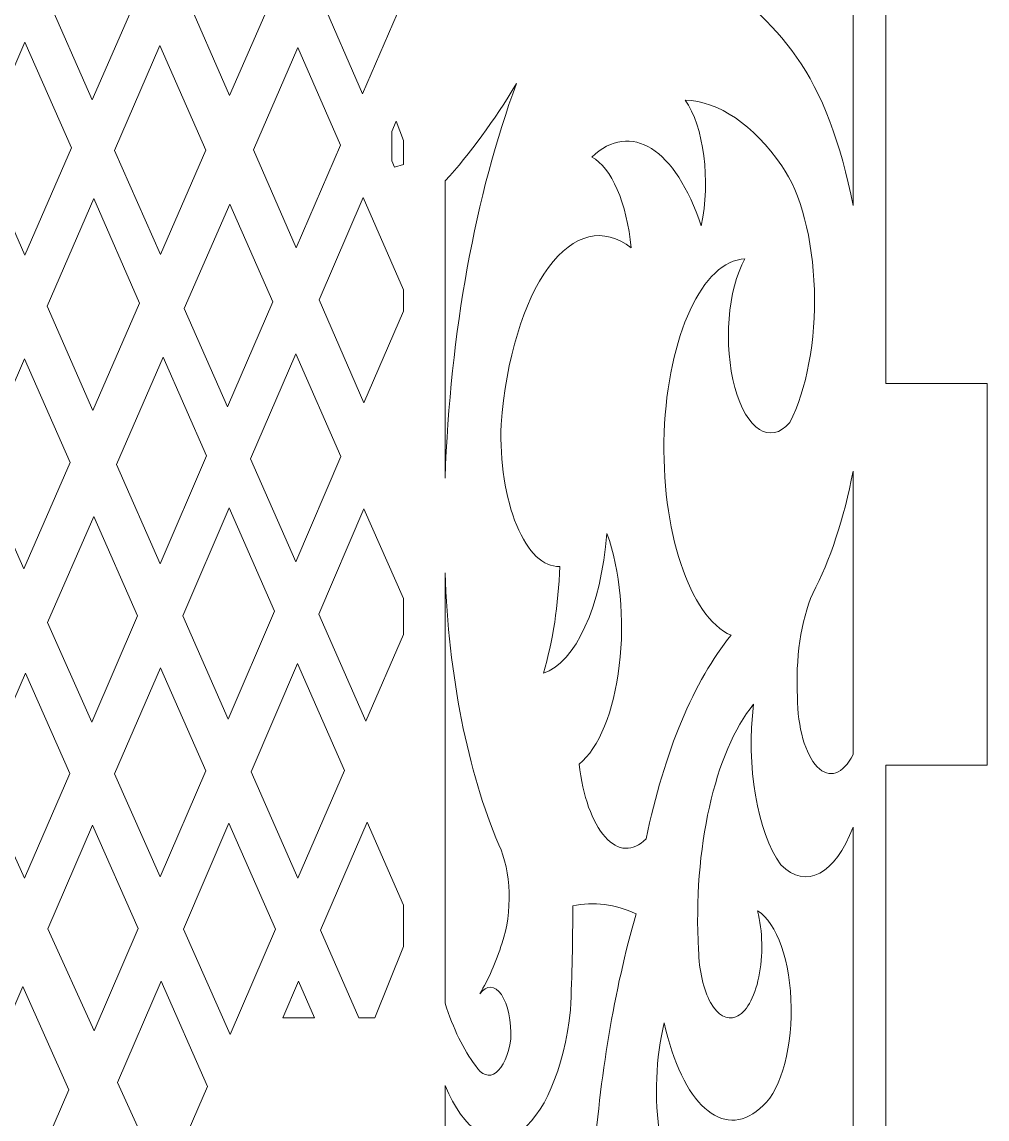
# Model space of a CAD drawing. Header units: millimetres. Extents: x 337 to 2510, y -469 to 429.
# Drawn here: x 388.2 to 437.3, y -173.8 to -117.9 of the extents above; entities that cross this region are included whole.
import ezdxf

# ---------------------------------------------------------------- set-up
doc = ezdxf.new("R2010")
doc.units = ezdxf.units.MM
doc.header["$MEASUREMENT"] = 0
doc.layers.add('Layer 1', color=7, linetype='Continuous')

msp = doc.modelspace()

# ---------------------------------------------------------------- linework, layer by layer
at = {"layer": 'Layer 1', "lineweight": 9}
for points, knots in [([(430.4936, -127.2643), (430.4936, -127.2643), (430.4936, -99.1425), (430.4936, -99.1425), (430.4936, -99.1425), (430.4936, -99.1425), (430.4936, -99.1425), (430.4936, -99.1425), (430.4936, -99.1425), (430.2046, -102.1395), (429.4606, -104.8015), (428.3946, -106.6505), (428.3946, -106.6505), (428.3946, -106.6505), (428.3946, -106.6505), (428.3946, -106.6505), (428.3946, -106.6505), (426.7636, -109.8914), (425.0756, -112.9774), (423.3346, -115.9004), (423.3346, -115.9004), (423.3346, -115.9004), (423.3346, -115.9004), (423.3346, -115.9004), (423.3346, -115.9004), (424.8506, -116.5774), (426.3016, -117.8674), (427.6216, -119.7123), (427.6216, -119.7123), (427.6216, -119.7123), (427.6216, -119.7123), (427.6216, -119.7123), (427.6216, -119.7123), (428.8916, -121.4963), (429.8936, -124.1313), (430.4936, -127.2643)], [0, 0, 0, 0, 0.1, 0.1, 0.1, 0.1, 0.2, 0.2, 0.2, 0.2, 0.3, 0.3, 0.3, 0.3, 0.4, 0.4, 0.4, 0.4, 0.5, 0.5, 0.5, 0.5, 0.6, 0.6, 0.6, 0.6, 0.7, 0.7, 0.7, 0.7, 0.8, 0.8, 0.8, 0.8, 1, 1, 1, 1]), ([(396.4199, -116.3144), (396.4199, -116.3144), (398.6789, -111.0924), (398.6789, -111.0924), (398.6789, -111.0924), (398.6789, -111.0924), (398.6789, -111.0924), (398.6789, -111.0924), (398.6789, -111.0924), (398.6789, -111.0924), (401.0189, -116.4594), (401.0189, -116.4594), (401.0189, -116.4594), (401.0189, -116.4594), (401.0189, -116.4594), (401.0189, -116.4594), (401.0189, -116.4594), (401.0189, -116.4594), (398.7569, -121.6623), (398.7569, -121.6623), (398.7569, -121.6623), (398.7569, -121.6623), (398.7569, -121.6623), (398.7569, -121.6623), (398.7569, -121.6623), (398.7569, -121.6623), (396.4199, -116.3144), (396.4199, -116.3144)], [0, 0, 0, 0, 0.125, 0.125, 0.125, 0.125, 0.25, 0.25, 0.25, 0.25, 0.375, 0.375, 0.375, 0.375, 0.5, 0.5, 0.5, 0.5, 0.625, 0.625, 0.625, 0.625, 0.75, 0.75, 0.75, 0.75, 1, 1, 1, 1]), ([(403.3638, -116.6114), (403.3638, -116.6114), (405.7908, -111.0354), (405.7908, -111.0354), (405.7908, -111.0354), (405.7908, -111.0354), (405.7908, -111.0354), (405.7908, -111.0354), (405.7908, -111.0354), (405.7908, -111.0354), (407.9388, -115.9644), (407.9388, -115.9644), (407.9388, -115.9644), (407.9388, -115.9644), (407.9388, -115.9644), (407.9388, -115.9644), (407.9388, -115.9644), (407.9388, -115.9644), (405.5208, -121.5753), (405.5208, -121.5753), (405.5208, -121.5753), (405.5208, -121.5753), (405.5208, -121.5753), (405.5208, -121.5753), (405.5208, -121.5753), (405.5208, -121.5753), (403.3638, -116.6114), (403.3638, -116.6114)], [0, 0, 0, 0, 0.125, 0.125, 0.125, 0.125, 0.25, 0.25, 0.25, 0.25, 0.375, 0.375, 0.375, 0.375, 0.5, 0.5, 0.5, 0.5, 0.625, 0.625, 0.625, 0.625, 0.75, 0.75, 0.75, 0.75, 1, 1, 1, 1]), ([(389.392, -116.5034), (389.392, -116.5034), (391.703, -111.1634), (391.703, -111.1634), (391.703, -111.1634), (391.703, -111.1634), (391.703, -111.1634), (391.703, -111.1634), (391.703, -111.1634), (391.703, -111.1634), (394.0799, -116.5624), (394.0799, -116.5624), (394.0799, -116.5624), (394.0799, -116.5624), (394.0799, -116.5624), (394.0799, -116.5624), (394.0799, -116.5624), (394.0799, -116.5624), (391.765, -121.8893), (391.765, -121.8893), (391.765, -121.8893), (391.765, -121.8893), (391.765, -121.8893), (391.765, -121.8893), (391.765, -121.8893), (391.765, -121.8893), (389.392, -116.5034), (389.392, -116.5034)], [0, 0, 0, 0, 0.125, 0.125, 0.125, 0.125, 0.25, 0.25, 0.25, 0.25, 0.375, 0.375, 0.375, 0.375, 0.5, 0.5, 0.5, 0.5, 0.625, 0.625, 0.625, 0.625, 0.75, 0.75, 0.75, 0.75, 1, 1, 1, 1]), ([(385.967, -124.4163), (385.967, -124.4163), (388.337, -118.9413), (388.337, -118.9413), (388.337, -118.9413), (388.337, -118.9413), (388.337, -118.9413), (388.337, -118.9413), (388.337, -118.9413), (388.337, -118.9413), (390.702, -124.3343), (390.702, -124.3343), (390.702, -124.3343), (390.702, -124.3343), (390.702, -124.3343), (390.702, -124.3343), (390.702, -124.3343), (390.702, -124.3343), (388.327, -129.7982), (388.327, -129.7982), (388.327, -129.7982), (388.327, -129.7982), (388.327, -129.7982), (388.327, -129.7982), (388.327, -129.7982), (388.327, -129.7982), (385.967, -124.4163), (385.967, -124.4163)], [0, 0, 0, 0, 0.125, 0.125, 0.125, 0.125, 0.25, 0.25, 0.25, 0.25, 0.375, 0.375, 0.375, 0.375, 0.5, 0.5, 0.5, 0.5, 0.625, 0.625, 0.625, 0.625, 0.75, 0.75, 0.75, 0.75, 1, 1, 1, 1]), ([(392.8959, -124.4583), (392.8959, -124.4583), (395.2059, -119.1193), (395.2059, -119.1193), (395.2059, -119.1193), (395.2059, -119.1193), (395.2059, -119.1193), (395.2059, -119.1193), (395.2059, -119.1193), (395.2059, -119.1193), (397.5489, -124.4403), (397.5489, -124.4403), (397.5489, -124.4403), (397.5489, -124.4403), (397.5489, -124.4403), (397.5489, -124.4403), (397.5489, -124.4403), (397.5489, -124.4403), (395.2339, -129.7652), (395.2339, -129.7652), (395.2339, -129.7652), (395.2339, -129.7652), (395.2339, -129.7652), (395.2339, -129.7652), (395.2339, -129.7652), (395.2339, -129.7652), (392.8959, -124.4583), (392.8959, -124.4583)], [0, 0, 0, 0, 0.125, 0.125, 0.125, 0.125, 0.25, 0.25, 0.25, 0.25, 0.375, 0.375, 0.375, 0.375, 0.5, 0.5, 0.5, 0.5, 0.625, 0.625, 0.625, 0.625, 0.75, 0.75, 0.75, 0.75, 1, 1, 1, 1]), ([(399.9629, -124.4243), (399.9629, -124.4243), (402.2259, -119.2263), (402.2259, -119.2263), (402.2259, -119.2263), (402.2259, -119.2263), (402.2259, -119.2263), (402.2259, -119.2263), (402.2259, -119.2263), (402.2259, -119.2263), (404.3918, -124.1943), (404.3918, -124.1943), (404.3918, -124.1943), (404.3918, -124.1943), (404.3918, -124.1943), (404.3918, -124.1943), (404.3918, -124.1943), (404.3918, -124.1943), (402.1429, -129.4132), (402.1429, -129.4132), (402.1429, -129.4132), (402.1429, -129.4132), (402.1429, -129.4132), (402.1429, -129.4132), (402.1429, -129.4132), (402.1429, -129.4132), (399.9629, -124.4243), (399.9629, -124.4243)], [0, 0, 0, 0, 0.125, 0.125, 0.125, 0.125, 0.25, 0.25, 0.25, 0.25, 0.375, 0.375, 0.375, 0.375, 0.5, 0.5, 0.5, 0.5, 0.625, 0.625, 0.625, 0.625, 0.75, 0.75, 0.75, 0.75, 1, 1, 1, 1]), ([(409.7238, -141.1461), (409.9888, -133.7352), (411.2618, -126.7043), (413.3617, -121.0523), (413.3617, -121.0523), (413.3617, -121.0523), (413.3617, -121.0523), (413.3617, -121.0523), (413.3617, -121.0523), (412.2178, -122.9593), (411.0008, -124.6203), (409.7238, -126.0143), (409.7238, -126.0143), (409.7238, -126.0143), (409.7238, -126.0143), (409.7238, -126.0143), (409.7238, -126.0143), (409.7238, -126.0143), (409.7238, -141.1461), (409.7238, -141.1461)], [0, 0, 0, 0, 0.1666667, 0.1666667, 0.1666667, 0.1666667, 0.3333333, 0.3333333, 0.3333333, 0.3333333, 0.5, 0.5, 0.5, 0.5, 0.6666667, 0.6666667, 0.6666667, 0.6666667, 1, 1, 1, 1]), ([(414.7287, -151.072), (416.3607, -150.549), (417.6647, -147.6831), (417.9657, -143.9561), (417.9657, -143.9561), (417.9657, -143.9561), (417.9657, -143.9561), (417.9657, -143.9561), (417.9657, -143.9561), (418.6407, -145.8251), (418.8757, -148.3361), (418.5937, -150.677), (418.5937, -150.677), (418.5937, -150.677), (418.5937, -150.677), (418.5937, -150.677), (418.5937, -150.677), (418.3117, -153.019), (417.5487, -154.894), (416.5517, -155.697), (416.5517, -155.697), (416.5517, -155.697), (416.5517, -155.697), (416.5517, -155.697), (416.5517, -155.697), (416.7337, -157.319), (417.2157, -158.675), (417.8707, -159.4089), (417.8707, -159.4089), (417.8707, -159.4089), (417.8707, -159.4089), (417.8707, -159.4089), (417.8707, -159.4089), (418.5257, -160.1419), (419.2867, -160.1789), (419.9547, -159.5089), (419.9547, -159.5089), (419.9547, -159.5089), (419.9547, -159.5089), (419.9547, -159.5089), (419.9547, -159.5089), (420.8797, -155.078), (422.3977, -151.445), (424.2846, -149.14), (424.2846, -149.14), (424.2846, -149.14), (424.2846, -149.14), (424.2846, -149.14), (424.2846, -149.14), (422.1687, -148.2171), (420.6987, -143.7631), (420.8807, -138.8262), (420.8807, -138.8262), (420.8807, -138.8262), (420.8807, -138.8262), (420.8807, -138.8262), (420.8807, -138.8262), (421.0627, -133.8892), (422.8387, -130.0692), (424.9916, -129.9792), (424.9916, -129.9792), (424.9916, -129.9792), (424.9916, -129.9792), (424.9916, -129.9792), (424.9916, -129.9792), (424.1126, -131.5322), (423.8906, -134.3692), (424.4806, -136.5292), (424.4806, -136.5292), (424.4806, -136.5292), (424.4806, -136.5292), (424.4806, -136.5292), (424.4806, -136.5292), (425.0706, -138.6892), (426.2776, -139.4621), (427.2676, -138.3142), (427.2676, -138.3142), (427.2676, -138.3142), (427.2676, -138.3142), (427.2676, -138.3142), (427.2676, -138.3142), (428.1356, -136.6562), (428.6026, -134.1382), (428.5246, -131.5492), (428.5246, -131.5492), (428.5246, -131.5492), (428.5246, -131.5492), (428.5246, -131.5492), (428.5246, -131.5492), (428.4456, -128.9602), (427.8296, -126.6163), (426.8696, -125.2523), (426.8696, -125.2523), (426.8696, -125.2523), (426.8696, -125.2523), (426.8696, -125.2523), (426.8696, -125.2523), (425.3896, -123.1303), (423.6866, -121.9713), (421.9427, -121.8983), (421.9427, -121.8983), (421.9427, -121.8983), (421.9427, -121.8983), (421.9427, -121.8983), (421.9427, -121.8983), (422.8987, -123.2163), (423.2546, -126.0033), (422.7607, -128.3023), (422.7607, -128.3023), (422.7607, -128.3023), (422.7607, -128.3023), (422.7607, -128.3023), (422.7607, -128.3023), (421.4647, -124.3643), (419.1797, -122.9243), (417.1927, -124.7953), (417.1927, -124.7953), (417.1927, -124.7953), (417.1927, -124.7953), (417.1927, -124.7953), (417.1927, -124.7953), (418.1927, -125.3233), (418.9727, -127.1193), (419.2027, -129.4202), (419.2027, -129.4202), (419.2027, -129.4202), (419.2027, -129.4202), (419.2027, -129.4202), (419.2027, -129.4202), (417.8027, -128.3243), (416.2647, -128.6883), (414.9907, -130.4172), (414.9907, -130.4172), (414.9907, -130.4172), (414.9907, -130.4172), (414.9907, -130.4172), (414.9907, -130.4172), (413.7167, -132.1452), (412.8348, -135.0672), (412.5748, -138.4162), (412.5748, -138.4162), (412.5748, -138.4162), (412.5748, -138.4162), (412.5748, -138.4162), (412.5748, -138.4162), (412.5128, -140.3081), (412.8008, -142.1721), (413.3697, -143.5481), (413.3697, -143.5481), (413.3697, -143.5481), (413.3697, -143.5481), (413.3697, -143.5481), (413.3697, -143.5481), (413.9377, -144.9231), (414.7327, -145.6811), (415.5577, -145.6331), (415.5577, -145.6331), (415.5577, -145.6331), (415.5577, -145.6331), (415.5577, -145.6331), (415.5577, -145.6331), (415.5007, -147.5851), (415.2137, -149.465), (414.7287, -151.072)], [0, 0, 0, 0, 0.0238095, 0.0238095, 0.0238095, 0.0238095, 0.047619, 0.047619, 0.047619, 0.047619, 0.0714286, 0.0714286, 0.0714286, 0.0714286, 0.0952381, 0.0952381, 0.0952381, 0.0952381, 0.1190476, 0.1190476, 0.1190476, 0.1190476, 0.1428571, 0.1428571, 0.1428571, 0.1428571, 0.1666667, 0.1666667, 0.1666667, 0.1666667, 0.1904762, 0.1904762, 0.1904762, 0.1904762, 0.2142857, 0.2142857, 0.2142857, 0.2142857, 0.2380952, 0.2380952, 0.2380952, 0.2380952, 0.2619048, 0.2619048, 0.2619048, 0.2619048, 0.2857143, 0.2857143, 0.2857143, 0.2857143, 0.3095238, 0.3095238, 0.3095238, 0.3095238, 0.3333333, 0.3333333, 0.3333333, 0.3333333, 0.3571429, 0.3571429, 0.3571429, 0.3571429, 0.3809524, 0.3809524, 0.3809524, 0.3809524, 0.4047619, 0.4047619, 0.4047619, 0.4047619, 0.4285714, 0.4285714, 0.4285714, 0.4285714, 0.452381, 0.452381, 0.452381, 0.452381, 0.4761905, 0.4761905, 0.4761905, 0.4761905, 0.5, 0.5, 0.5, 0.5, 0.5238095, 0.5238095, 0.5238095, 0.5238095, 0.547619, 0.547619, 0.547619, 0.547619, 0.5714286, 0.5714286, 0.5714286, 0.5714286, 0.5952381, 0.5952381, 0.5952381, 0.5952381, 0.6190476, 0.6190476, 0.6190476, 0.6190476, 0.6428571, 0.6428571, 0.6428571, 0.6428571, 0.6666667, 0.6666667, 0.6666667, 0.6666667, 0.6904762, 0.6904762, 0.6904762, 0.6904762, 0.7142857, 0.7142857, 0.7142857, 0.7142857, 0.7380952, 0.7380952, 0.7380952, 0.7380952, 0.7619048, 0.7619048, 0.7619048, 0.7619048, 0.7857143, 0.7857143, 0.7857143, 0.7857143, 0.8095238, 0.8095238, 0.8095238, 0.8095238, 0.8333333, 0.8333333, 0.8333333, 0.8333333, 0.8571429, 0.8571429, 0.8571429, 0.8571429, 0.8809524, 0.8809524, 0.8809524, 0.8809524, 0.9047619, 0.9047619, 0.9047619, 0.9047619, 0.9285714, 0.9285714, 0.9285714, 0.9285714, 0.952381, 0.952381, 0.952381, 0.952381, 1, 1, 1, 1]), ([(407.2308, -122.9713), (407.2308, -122.9713), (407.0068, -123.4923), (407.0068, -123.4923), (407.0068, -123.4923), (407.0068, -123.4923), (407.0068, -123.4923), (407.0068, -123.4923), (407.0068, -123.4923), (407.0068, -123.4923), (407.0068, -124.9963), (407.0068, -124.9963), (407.0068, -124.9963), (407.0068, -124.9963), (407.0068, -124.9963), (407.0068, -124.9963), (407.0068, -124.9963), (407.0068, -124.9963), (407.1478, -125.3203), (407.1478, -125.3203), (407.1478, -125.3203), (407.1478, -125.3203), (407.1478, -125.3203), (407.1478, -125.3203), (407.1478, -125.3203), (407.1478, -125.3203), (407.6028, -125.1793), (407.6028, -125.1793), (407.6028, -125.1793), (407.6028, -125.1793), (407.6028, -125.1793), (407.6028, -125.1793), (407.6028, -125.1793), (407.6028, -125.1793), (407.6028, -123.9473), (407.6028, -123.9473), (407.6028, -123.9473), (407.6028, -123.9473), (407.6028, -123.9473), (407.6028, -123.9473), (407.6028, -123.9473), (407.6028, -123.9473), (407.2308, -122.9713), (407.2308, -122.9713)], [0, 0, 0, 0, 0.0833333, 0.0833333, 0.0833333, 0.0833333, 0.1666667, 0.1666667, 0.1666667, 0.1666667, 0.25, 0.25, 0.25, 0.25, 0.3333333, 0.3333333, 0.3333333, 0.3333333, 0.4166667, 0.4166667, 0.4166667, 0.4166667, 0.5, 0.5, 0.5, 0.5, 0.5833333, 0.5833333, 0.5833333, 0.5833333, 0.6666667, 0.6666667, 0.6666667, 0.6666667, 0.75, 0.75, 0.75, 0.75, 0.8333333, 0.8333333, 0.8333333, 0.8333333, 1, 1, 1, 1]), ([(389.464, -132.3922), (389.464, -132.3922), (391.834, -126.9153), (391.834, -126.9153), (391.834, -126.9153), (391.834, -126.9153), (391.834, -126.9153), (391.834, -126.9153), (391.834, -126.9153), (391.834, -126.9153), (394.1639, -132.2282), (394.1639, -132.2282), (394.1639, -132.2282), (394.1639, -132.2282), (394.1639, -132.2282), (394.1639, -132.2282), (394.1639, -132.2282), (394.1639, -132.2282), (391.788, -137.6932), (391.788, -137.6932), (391.788, -137.6932), (391.788, -137.6932), (391.788, -137.6932), (391.788, -137.6932), (391.788, -137.6932), (391.788, -137.6932), (389.464, -132.3922), (389.464, -132.3922)], [0, 0, 0, 0, 0.125, 0.125, 0.125, 0.125, 0.25, 0.25, 0.25, 0.25, 0.375, 0.375, 0.375, 0.375, 0.5, 0.5, 0.5, 0.5, 0.625, 0.625, 0.625, 0.625, 0.75, 0.75, 0.75, 0.75, 1, 1, 1, 1]), ([(396.4439, -132.5102), (396.4439, -132.5102), (398.7599, -127.1893), (398.7599, -127.1893), (398.7599, -127.1893), (398.7599, -127.1893), (398.7599, -127.1893), (398.7599, -127.1893), (398.7599, -127.1893), (398.7599, -127.1893), (400.9539, -132.1732), (400.9539, -132.1732), (400.9539, -132.1732), (400.9539, -132.1732), (400.9539, -132.1732), (400.9539, -132.1732), (400.9539, -132.1732), (400.9539, -132.1732), (398.6499, -137.5192), (398.6499, -137.5192), (398.6499, -137.5192), (398.6499, -137.5192), (398.6499, -137.5192), (398.6499, -137.5192), (398.6499, -137.5192), (398.6499, -137.5192), (396.4439, -132.5102), (396.4439, -132.5102)], [0, 0, 0, 0, 0.125, 0.125, 0.125, 0.125, 0.25, 0.25, 0.25, 0.25, 0.375, 0.375, 0.375, 0.375, 0.5, 0.5, 0.5, 0.5, 0.625, 0.625, 0.625, 0.625, 0.75, 0.75, 0.75, 0.75, 1, 1, 1, 1]), ([(405.5948, -137.3122), (405.5948, -137.3122), (403.3058, -132.0722), (403.3058, -132.0722), (403.3058, -132.0722), (403.3058, -132.0722), (403.3058, -132.0722), (403.3058, -132.0722), (403.3058, -132.0722), (403.3058, -132.0722), (405.5538, -126.8593), (405.5538, -126.8593), (405.5538, -126.8593), (405.5538, -126.8593), (405.5538, -126.8593), (405.5538, -126.8593), (405.5538, -126.8593), (405.5538, -126.8593), (407.6028, -131.5592), (407.6028, -131.5592), (407.6028, -131.5592), (407.6028, -131.5592), (407.6028, -131.5592), (407.6028, -131.5592), (407.6028, -131.5592), (407.6028, -131.5592), (407.6028, -132.6392), (407.6028, -132.6392), (407.6028, -132.6392), (407.6028, -132.6392), (407.6028, -132.6392), (407.6028, -132.6392), (407.6028, -132.6392), (407.6028, -132.6392), (405.5948, -137.3122), (405.5948, -137.3122)], [0, 0, 0, 0, 0.1, 0.1, 0.1, 0.1, 0.2, 0.2, 0.2, 0.2, 0.3, 0.3, 0.3, 0.3, 0.4, 0.4, 0.4, 0.4, 0.5, 0.5, 0.5, 0.5, 0.6, 0.6, 0.6, 0.6, 0.7, 0.7, 0.7, 0.7, 0.8, 0.8, 0.8, 0.8, 1, 1, 1, 1]), ([(388.279, -145.7631), (388.279, -145.7631), (390.633, -140.3501), (390.633, -140.3501), (390.633, -140.3501), (390.633, -140.3501), (390.633, -140.3501), (390.633, -140.3501), (390.633, -140.3501), (390.633, -140.3501), (388.306, -135.0682), (388.306, -135.0682), (388.306, -135.0682), (388.306, -135.0682), (388.306, -135.0682), (388.306, -135.0682), (388.306, -135.0682), (388.306, -135.0682), (385.952, -140.5081), (385.952, -140.5081), (385.952, -140.5081), (385.952, -140.5081), (385.952, -140.5081), (385.952, -140.5081), (385.952, -140.5081), (385.952, -140.5081), (388.279, -145.7631), (388.279, -145.7631)], [0, 0, 0, 0, 0.125, 0.125, 0.125, 0.125, 0.25, 0.25, 0.25, 0.25, 0.375, 0.375, 0.375, 0.375, 0.5, 0.5, 0.5, 0.5, 0.625, 0.625, 0.625, 0.625, 0.75, 0.75, 0.75, 0.75, 1, 1, 1, 1]), ([(392.9919, -140.4401), (392.9919, -140.4401), (395.3699, -134.9782), (395.3699, -134.9782), (395.3699, -134.9782), (395.3699, -134.9782), (395.3699, -134.9782), (395.3699, -134.9782), (395.3699, -134.9782), (395.3699, -134.9782), (397.5769, -140.0101), (397.5769, -140.0101), (397.5769, -140.0101), (397.5769, -140.0101), (397.5769, -140.0101), (397.5769, -140.0101), (397.5769, -140.0101), (397.5769, -140.0101), (395.2109, -145.5011), (395.2109, -145.5011), (395.2109, -145.5011), (395.2109, -145.5011), (395.2109, -145.5011), (395.2109, -145.5011), (395.2109, -145.5011), (395.2109, -145.5011), (392.9919, -140.4401), (392.9919, -140.4401)], [0, 0, 0, 0, 0.125, 0.125, 0.125, 0.125, 0.25, 0.25, 0.25, 0.25, 0.375, 0.375, 0.375, 0.375, 0.5, 0.5, 0.5, 0.5, 0.625, 0.625, 0.625, 0.625, 0.75, 0.75, 0.75, 0.75, 1, 1, 1, 1]), ([(399.8149, -140.1641), (399.8149, -140.1641), (402.1199, -134.8212), (402.1199, -134.8212), (402.1199, -134.8212), (402.1199, -134.8212), (402.1199, -134.8212), (402.1199, -134.8212), (402.1199, -134.8212), (402.1199, -134.8212), (404.4198, -140.0451), (404.4198, -140.0451), (404.4198, -140.0451), (404.4198, -140.0451), (404.4198, -140.0451), (404.4198, -140.0451), (404.4198, -140.0451), (404.4198, -140.0451), (402.1209, -145.3971), (402.1209, -145.3971), (402.1209, -145.3971), (402.1209, -145.3971), (402.1209, -145.3971), (402.1209, -145.3971), (402.1209, -145.3971), (402.1209, -145.3971), (399.8149, -140.1641), (399.8149, -140.1641)], [0, 0, 0, 0, 0.125, 0.125, 0.125, 0.125, 0.25, 0.25, 0.25, 0.25, 0.375, 0.375, 0.375, 0.375, 0.5, 0.5, 0.5, 0.5, 0.625, 0.625, 0.625, 0.625, 0.75, 0.75, 0.75, 0.75, 1, 1, 1, 1]), ([(427.6656, -152.292), (427.6706, -153.825), (428.0636, -155.211), (428.6726, -155.839), (428.6726, -155.839), (428.6726, -155.839), (428.6726, -155.839), (428.6726, -155.839), (428.6726, -155.839), (429.2806, -156.467), (429.9916, -156.222), (430.4936, -155.211), (430.4936, -155.211), (430.4936, -155.211), (430.4936, -155.211), (430.4936, -155.211), (430.4936, -155.211), (430.4936, -155.211), (430.4936, -140.7881), (430.4936, -140.7881), (430.4936, -140.7881), (430.4936, -140.7881), (430.4936, -140.7881), (430.4936, -140.7881), (430.4936, -140.7881), (430.0306, -143.2041), (429.3266, -145.3341), (428.4386, -147.0061), (428.4386, -147.0061), (428.4386, -147.0061), (428.4386, -147.0061), (428.4386, -147.0061), (428.4386, -147.0061), (427.8396, -148.3981), (427.5536, -150.349), (427.6656, -152.292)], [0, 0, 0, 0, 0.1, 0.1, 0.1, 0.1, 0.2, 0.2, 0.2, 0.2, 0.3, 0.3, 0.3, 0.3, 0.4, 0.4, 0.4, 0.4, 0.5, 0.5, 0.5, 0.5, 0.6, 0.6, 0.6, 0.6, 0.7, 0.7, 0.7, 0.7, 0.8, 0.8, 0.8, 0.8, 1, 1, 1, 1]), ([(396.3709, -148.1481), (396.3709, -148.1481), (398.7389, -142.6591), (398.7389, -142.6591), (398.7389, -142.6591), (398.7389, -142.6591), (398.7389, -142.6591), (398.7389, -142.6591), (398.7389, -142.6591), (398.7389, -142.6591), (401.0409, -147.9091), (401.0409, -147.9091), (401.0409, -147.9091), (401.0409, -147.9091), (401.0409, -147.9091), (401.0409, -147.9091), (401.0409, -147.9091), (401.0409, -147.9091), (398.6769, -153.409), (398.6769, -153.409), (398.6769, -153.409), (398.6769, -153.409), (398.6769, -153.409), (398.6769, -153.409), (398.6769, -153.409), (398.6769, -153.409), (396.3709, -148.1481), (396.3709, -148.1481)], [0, 0, 0, 0, 0.125, 0.125, 0.125, 0.125, 0.25, 0.25, 0.25, 0.25, 0.375, 0.375, 0.375, 0.375, 0.5, 0.5, 0.5, 0.5, 0.625, 0.625, 0.625, 0.625, 0.75, 0.75, 0.75, 0.75, 1, 1, 1, 1]), ([(405.6928, -153.506), (405.6928, -153.506), (403.2948, -148.0631), (403.2948, -148.0631), (403.2948, -148.0631), (403.2948, -148.0631), (403.2948, -148.0631), (403.2948, -148.0631), (403.2948, -148.0631), (403.2948, -148.0631), (405.5938, -142.7111), (405.5938, -142.7111), (405.5938, -142.7111), (405.5938, -142.7111), (405.5938, -142.7111), (405.5938, -142.7111), (405.5938, -142.7111), (405.5938, -142.7111), (407.6028, -147.2731), (407.6028, -147.2731), (407.6028, -147.2731), (407.6028, -147.2731), (407.6028, -147.2731), (407.6028, -147.2731), (407.6028, -147.2731), (407.6028, -147.2731), (407.6028, -149.0971), (407.6028, -149.0971), (407.6028, -149.0971), (407.6028, -149.0971), (407.6028, -149.0971), (407.6028, -149.0971), (407.6028, -149.0971), (407.6028, -149.0971), (405.6928, -153.506), (405.6928, -153.506)], [0, 0, 0, 0, 0.1, 0.1, 0.1, 0.1, 0.2, 0.2, 0.2, 0.2, 0.3, 0.3, 0.3, 0.3, 0.4, 0.4, 0.4, 0.4, 0.5, 0.5, 0.5, 0.5, 0.6, 0.6, 0.6, 0.6, 0.7, 0.7, 0.7, 0.7, 0.8, 0.8, 0.8, 0.8, 1, 1, 1, 1]), ([(391.735, -153.567), (391.735, -153.567), (394.0689, -148.1511), (394.0689, -148.1511), (394.0689, -148.1511), (394.0689, -148.1511), (394.0689, -148.1511), (394.0689, -148.1511), (394.0689, -148.1511), (394.0689, -148.1511), (391.839, -143.0901), (391.839, -143.0901), (391.839, -143.0901), (391.839, -143.0901), (391.839, -143.0901), (391.839, -143.0901), (391.839, -143.0901), (391.839, -143.0901), (389.488, -148.4921), (389.488, -148.4921), (389.488, -148.4921), (389.488, -148.4921), (389.488, -148.4921), (389.488, -148.4921), (389.488, -148.4921), (389.488, -148.4921), (391.735, -153.567), (391.735, -153.567)], [0, 0, 0, 0, 0.125, 0.125, 0.125, 0.125, 0.25, 0.25, 0.25, 0.25, 0.375, 0.375, 0.375, 0.375, 0.5, 0.5, 0.5, 0.5, 0.625, 0.625, 0.625, 0.625, 0.75, 0.75, 0.75, 0.75, 1, 1, 1, 1]), ([(411.4918, -167.3869), (411.9288, -166.6689), (412.3138, -165.7939), (412.6298, -164.7949), (412.6298, -164.7949), (412.6298, -164.7949), (412.6298, -164.7949), (412.6298, -164.7949), (412.6298, -164.7949), (413.1597, -163.2979), (413.0877, -161.1069), (412.4638, -159.8139), (412.4638, -159.8139), (412.4638, -159.8139), (412.4638, -159.8139), (412.4638, -159.8139), (412.4638, -159.8139), (410.8698, -156.081), (409.8998, -151.173), (409.7238, -145.9551), (409.7238, -145.9551), (409.7238, -145.9551), (409.7238, -145.9551), (409.7238, -145.9551), (409.7238, -145.9551), (409.7238, -145.9551), (409.7238, -146.9451), (409.7238, -146.9451), (409.7238, -146.9451), (409.7238, -146.9451), (409.7238, -146.9451), (409.7238, -146.9451), (409.7238, -146.9451), (409.7238, -146.9451), (409.7238, -167.8749), (409.7238, -167.8749), (409.7238, -167.8749), (409.7238, -167.8749), (409.7238, -167.8749), (409.7238, -167.8749), (409.7238, -167.8749), (410.1398, -169.1629), (410.6668, -170.2428), (411.2708, -171.0458), (411.2708, -171.0458), (411.2708, -171.0458), (411.2708, -171.0458), (411.2708, -171.0458), (411.2708, -171.0458), (411.5758, -171.5348), (411.9628, -171.6668), (412.3168, -171.4028), (412.3168, -171.4028), (412.3168, -171.4028), (412.3168, -171.4028), (412.3168, -171.4028), (412.3168, -171.4028), (412.6708, -171.1378), (412.9498, -170.5078), (413.0717, -169.6998), (413.0717, -169.6998), (413.0717, -169.6998), (413.0717, -169.6998), (413.0717, -169.6998), (413.0717, -169.6998), (413.1077, -168.7959), (412.9208, -167.9219), (412.5888, -167.4349), (412.5888, -167.4349), (412.5888, -167.4349), (412.5888, -167.4349), (412.5888, -167.4349), (412.5888, -167.4349), (412.2558, -166.9479), (411.8328, -166.9289), (411.4918, -167.3869)], [0, 0, 0, 0, 0.05, 0.05, 0.05, 0.05, 0.1, 0.1, 0.1, 0.1, 0.15, 0.15, 0.15, 0.15, 0.2, 0.2, 0.2, 0.2, 0.25, 0.25, 0.25, 0.25, 0.3, 0.3, 0.3, 0.3, 0.35, 0.35, 0.35, 0.35, 0.4, 0.4, 0.4, 0.4, 0.45, 0.45, 0.45, 0.45, 0.5, 0.5, 0.5, 0.5, 0.55, 0.55, 0.55, 0.55, 0.6, 0.6, 0.6, 0.6, 0.65, 0.65, 0.65, 0.65, 0.7, 0.7, 0.7, 0.7, 0.75, 0.75, 0.75, 0.75, 0.8, 0.8, 0.8, 0.8, 0.85, 0.85, 0.85, 0.85, 0.9, 0.9, 0.9, 0.9, 1, 1, 1, 1]), ([(399.8499, -156.084), (399.8499, -156.084), (402.2129, -150.582), (402.2129, -150.582), (402.2129, -150.582), (402.2129, -150.582), (402.2129, -150.582), (402.2129, -150.582), (402.2129, -150.582), (402.2129, -150.582), (404.6008, -156.026), (404.6008, -156.026), (404.6008, -156.026), (404.6008, -156.026), (404.6008, -156.026), (404.6008, -156.026), (404.6008, -156.026), (404.6008, -156.026), (402.2269, -161.5059), (402.2269, -161.5059), (402.2269, -161.5059), (402.2269, -161.5059), (402.2269, -161.5059), (402.2269, -161.5059), (402.2269, -161.5059), (402.2269, -161.5059), (399.8499, -156.084), (399.8499, -156.084)], [0, 0, 0, 0, 0.125, 0.125, 0.125, 0.125, 0.25, 0.25, 0.25, 0.25, 0.375, 0.375, 0.375, 0.375, 0.5, 0.5, 0.5, 0.5, 0.625, 0.625, 0.625, 0.625, 0.75, 0.75, 0.75, 0.75, 1, 1, 1, 1]), ([(388.317, -161.4989), (388.317, -161.4989), (390.613, -156.173), (390.613, -156.173), (390.613, -156.173), (390.613, -156.173), (390.613, -156.173), (390.613, -156.173), (390.613, -156.173), (390.613, -156.173), (388.365, -151.071), (388.365, -151.071), (388.365, -151.071), (388.365, -151.071), (388.365, -151.071), (388.365, -151.071), (388.365, -151.071), (388.365, -151.071), (386.023, -156.453), (386.023, -156.453), (386.023, -156.453), (386.023, -156.453), (386.023, -156.453), (386.023, -156.453), (386.023, -156.453), (386.023, -156.453), (388.317, -161.4989), (388.317, -161.4989)], [0, 0, 0, 0, 0.125, 0.125, 0.125, 0.125, 0.25, 0.25, 0.25, 0.25, 0.375, 0.375, 0.375, 0.375, 0.5, 0.5, 0.5, 0.5, 0.625, 0.625, 0.625, 0.625, 0.75, 0.75, 0.75, 0.75, 1, 1, 1, 1]), ([(395.2239, -161.4449), (395.2239, -161.4449), (397.5449, -156.043), (397.5449, -156.043), (397.5449, -156.043), (397.5449, -156.043), (397.5449, -156.043), (397.5449, -156.043), (397.5449, -156.043), (397.5449, -156.043), (395.2309, -150.79), (395.2309, -150.79), (395.2309, -150.79), (395.2309, -150.79), (395.2309, -150.79), (395.2309, -150.79), (395.2309, -150.79), (395.2309, -150.79), (392.8989, -156.196), (392.8989, -156.196), (392.8989, -156.196), (392.8989, -156.196), (392.8989, -156.196), (392.8989, -156.196), (392.8989, -156.196), (392.8989, -156.196), (395.2239, -161.4449), (395.2239, -161.4449)], [0, 0, 0, 0, 0.125, 0.125, 0.125, 0.125, 0.25, 0.25, 0.25, 0.25, 0.375, 0.375, 0.375, 0.375, 0.5, 0.5, 0.5, 0.5, 0.625, 0.625, 0.625, 0.625, 0.75, 0.75, 0.75, 0.75, 1, 1, 1, 1]), ([(430.4936, -182.3457), (430.4936, -182.3457), (430.4936, -158.907), (430.4936, -158.907), (430.4936, -158.907), (430.4936, -158.907), (430.4936, -158.907), (430.4936, -158.907), (430.4936, -158.907), (429.5846, -161.3219), (428.0996, -162.1009), (426.8256, -160.8299), (426.8256, -160.8299), (426.8256, -160.8299), (426.8256, -160.8299), (426.8256, -160.8299), (426.8256, -160.8299), (425.6066, -159.149), (425.0346, -155.786), (425.4336, -152.647), (425.4336, -152.647), (425.4336, -152.647), (425.4336, -152.647), (425.4336, -152.647), (425.4336, -152.647), (423.4546, -155.058), (422.3357, -160.0439), (422.6277, -165.1509), (422.6277, -165.1509), (422.6277, -165.1509), (422.6277, -165.1509), (422.6277, -165.1509), (422.6277, -165.1509), (422.6557, -166.2089), (422.8807, -167.1879), (423.2436, -167.8399), (423.2436, -167.8399), (423.2436, -167.8399), (423.2436, -167.8399), (423.2436, -167.8399), (423.2436, -167.8399), (423.6076, -168.4909), (424.0746, -168.7519), (424.5276, -168.5559), (424.5276, -168.5559), (424.5276, -168.5559), (424.5276, -168.5559), (424.5276, -168.5559), (424.5276, -168.5559), (425.0396, -168.3679), (425.4776, -167.6109), (425.6986, -166.5329), (425.6986, -166.5329), (425.6986, -166.5329), (425.6986, -166.5329), (425.6986, -166.5329), (425.6986, -166.5329), (425.9196, -165.4549), (425.8946, -164.1959), (425.6326, -163.1679), (425.6326, -163.1679), (425.6326, -163.1679), (425.6326, -163.1679), (425.6326, -163.1679), (425.6326, -163.1679), (426.6186, -163.7489), (427.3156, -165.7649), (427.3416, -168.1039), (427.3416, -168.1039), (427.3416, -168.1039), (427.3416, -168.1039), (427.3416, -168.1039), (427.3416, -168.1039), (427.3676, -170.4438), (426.7146, -172.5368), (425.7436, -173.2318), (425.7436, -173.2318), (425.7436, -173.2318), (425.7436, -173.2318), (425.7436, -173.2318), (425.7436, -173.2318), (423.8756, -174.8828), (421.7687, -172.9878), (420.8827, -168.8609), (420.8827, -168.8609), (420.8827, -168.8609), (420.8827, -168.8609), (420.8827, -168.8609), (420.8827, -168.8609), (420.4467, -170.6198), (420.3667, -172.7288), (420.6647, -174.6348), (420.6647, -174.6348), (420.6647, -174.6348), (420.6647, -174.6348), (420.6647, -174.6348), (420.6647, -174.6348), (420.9617, -176.5408), (421.6067, -178.0518), (422.4287, -178.7718), (422.4287, -178.7718), (422.4287, -178.7718), (422.4287, -178.7718), (422.4287, -178.7718), (422.4287, -178.7718), (421.5507, -180.1887), (420.4217, -180.4937), (419.4237, -179.5847), (419.4237, -179.5847), (419.4237, -179.5847), (419.4237, -179.5847), (419.4237, -179.5847), (419.4237, -179.5847), (419.7487, -182.9407), (420.8217, -185.6497), (422.2447, -186.7007), (422.2447, -186.7007), (422.2447, -186.7007), (422.2447, -186.7007), (422.2447, -186.7007), (422.2447, -186.7007), (423.6676, -187.7517), (425.2266, -186.9877), (426.3396, -184.6927), (426.3396, -184.6927), (426.3396, -184.6927), (426.3396, -184.6927), (426.3396, -184.6927), (426.3396, -184.6927), (426.5436, -185.8817), (426.5316, -187.2097), (426.3066, -188.3777), (426.3066, -188.3777), (426.3066, -188.3777), (426.3066, -188.3777), (426.3066, -188.3777), (426.3066, -188.3777), (426.2716, -188.6837), (426.3116, -189.0087), (426.4096, -189.2287), (426.4096, -189.2287), (426.4096, -189.2287), (426.4096, -189.2287), (426.4096, -189.2287), (426.4096, -189.2287), (426.5076, -189.4496), (426.6496, -189.5316), (426.7816, -189.4456), (426.7816, -189.4456), (426.7816, -189.4456), (426.7816, -189.4456), (426.7816, -189.4456), (426.7816, -189.4456), (427.4956, -188.9037), (428.0796, -187.7027), (428.3936, -186.1317), (428.3936, -186.1317), (428.3936, -186.1317), (428.3936, -186.1317), (428.3936, -186.1317), (428.3936, -186.1317), (428.7076, -184.5607), (428.7246, -182.7607), (428.4386, -181.1607), (428.4386, -181.1607), (428.4386, -181.1607), (428.4386, -181.1607), (428.4386, -181.1607), (428.4386, -181.1607), (428.0836, -179.3827), (427.3446, -178.1728), (426.4986, -177.9848), (426.4986, -177.9848), (426.4986, -177.9848), (426.4986, -177.9848), (426.4986, -177.9848), (426.4986, -177.9848), (425.6516, -177.7968), (424.8256, -178.6578), (424.3286, -180.2457), (424.3286, -180.2457), (424.3286, -180.2457), (424.3286, -180.2457), (424.3286, -180.2457), (424.3286, -180.2457), (424.5696, -178.0868), (425.2396, -176.3158), (426.1346, -175.4658), (426.1346, -175.4658), (426.1346, -175.4658), (426.1346, -175.4658), (426.1346, -175.4658), (426.1346, -175.4658), (427.0306, -174.6158), (428.0476, -174.7858), (428.8806, -175.9258), (428.8806, -175.9258), (428.8806, -175.9258), (428.8806, -175.9258), (428.8806, -175.9258), (428.8806, -175.9258), (429.7246, -177.5728), (430.2946, -179.8407), (430.4936, -182.3457)], [0, 0, 0, 0, 0.0192308, 0.0192308, 0.0192308, 0.0192308, 0.0384615, 0.0384615, 0.0384615, 0.0384615, 0.0576923, 0.0576923, 0.0576923, 0.0576923, 0.0769231, 0.0769231, 0.0769231, 0.0769231, 0.0961538, 0.0961538, 0.0961538, 0.0961538, 0.1153846, 0.1153846, 0.1153846, 0.1153846, 0.1346154, 0.1346154, 0.1346154, 0.1346154, 0.1538462, 0.1538462, 0.1538462, 0.1538462, 0.1730769, 0.1730769, 0.1730769, 0.1730769, 0.1923077, 0.1923077, 0.1923077, 0.1923077, 0.2115385, 0.2115385, 0.2115385, 0.2115385, 0.2307692, 0.2307692, 0.2307692, 0.2307692, 0.25, 0.25, 0.25, 0.25, 0.2692308, 0.2692308, 0.2692308, 0.2692308, 0.2884615, 0.2884615, 0.2884615, 0.2884615, 0.3076923, 0.3076923, 0.3076923, 0.3076923, 0.3269231, 0.3269231, 0.3269231, 0.3269231, 0.3461538, 0.3461538, 0.3461538, 0.3461538, 0.3653846, 0.3653846, 0.3653846, 0.3653846, 0.3846154, 0.3846154, 0.3846154, 0.3846154, 0.4038462, 0.4038462, 0.4038462, 0.4038462, 0.4230769, 0.4230769, 0.4230769, 0.4230769, 0.4423077, 0.4423077, 0.4423077, 0.4423077, 0.4615385, 0.4615385, 0.4615385, 0.4615385, 0.4807692, 0.4807692, 0.4807692, 0.4807692, 0.5, 0.5, 0.5, 0.5, 0.5192308, 0.5192308, 0.5192308, 0.5192308, 0.5384615, 0.5384615, 0.5384615, 0.5384615, 0.5576923, 0.5576923, 0.5576923, 0.5576923, 0.5769231, 0.5769231, 0.5769231, 0.5769231, 0.5961538, 0.5961538, 0.5961538, 0.5961538, 0.6153846, 0.6153846, 0.6153846, 0.6153846, 0.6346154, 0.6346154, 0.6346154, 0.6346154, 0.6538462, 0.6538462, 0.6538462, 0.6538462, 0.6730769, 0.6730769, 0.6730769, 0.6730769, 0.6923077, 0.6923077, 0.6923077, 0.6923077, 0.7115385, 0.7115385, 0.7115385, 0.7115385, 0.7307692, 0.7307692, 0.7307692, 0.7307692, 0.75, 0.75, 0.75, 0.75, 0.7692308, 0.7692308, 0.7692308, 0.7692308, 0.7884615, 0.7884615, 0.7884615, 0.7884615, 0.8076923, 0.8076923, 0.8076923, 0.8076923, 0.8269231, 0.8269231, 0.8269231, 0.8269231, 0.8461538, 0.8461538, 0.8461538, 0.8461538, 0.8653846, 0.8653846, 0.8653846, 0.8653846, 0.8846154, 0.8846154, 0.8846154, 0.8846154, 0.9038462, 0.9038462, 0.9038462, 0.9038462, 0.9230769, 0.9230769, 0.9230769, 0.9230769, 0.9423077, 0.9423077, 0.9423077, 0.9423077, 0.9615385, 0.9615385, 0.9615385, 0.9615385, 1, 1, 1, 1]), ([(391.856, -169.2808), (391.856, -169.2808), (394.0929, -164.0749), (394.0929, -164.0749), (394.0929, -164.0749), (394.0929, -164.0749), (394.0929, -164.0749), (394.0929, -164.0749), (394.0929, -164.0749), (394.0929, -164.0749), (391.773, -158.807), (391.773, -158.807), (391.773, -158.807), (391.773, -158.807), (391.773, -158.807), (391.773, -158.807), (391.773, -158.807), (391.773, -158.807), (389.495, -164.0889), (389.495, -164.0889), (389.495, -164.0889), (389.495, -164.0889), (389.495, -164.0889), (389.495, -164.0889), (389.495, -164.0889), (389.495, -164.0889), (391.856, -169.2808), (391.856, -169.2808)], [0, 0, 0, 0, 0.125, 0.125, 0.125, 0.125, 0.25, 0.25, 0.25, 0.25, 0.375, 0.375, 0.375, 0.375, 0.5, 0.5, 0.5, 0.5, 0.625, 0.625, 0.625, 0.625, 0.75, 0.75, 0.75, 0.75, 1, 1, 1, 1]), ([(398.7769, -169.4678), (398.7769, -169.4678), (401.0989, -164.1089), (401.0989, -164.1089), (401.0989, -164.1089), (401.0989, -164.1089), (401.0989, -164.1089), (401.0989, -164.1089), (401.0989, -164.1089), (401.0989, -164.1089), (398.7209, -158.712), (398.7209, -158.712), (398.7209, -158.712), (398.7209, -158.712), (398.7209, -158.712), (398.7209, -158.712), (398.7209, -158.712), (398.7209, -158.712), (396.4029, -164.1079), (396.4029, -164.1079), (396.4029, -164.1079), (396.4029, -164.1079), (396.4029, -164.1079), (396.4029, -164.1079), (396.4029, -164.1079), (396.4029, -164.1079), (398.7769, -169.4678), (398.7769, -169.4678)], [0, 0, 0, 0, 0.125, 0.125, 0.125, 0.125, 0.25, 0.25, 0.25, 0.25, 0.375, 0.375, 0.375, 0.375, 0.5, 0.5, 0.5, 0.5, 0.625, 0.625, 0.625, 0.625, 0.75, 0.75, 0.75, 0.75, 1, 1, 1, 1]), ([(403.3868, -164.1529), (403.3868, -164.1529), (405.7568, -158.663), (405.7568, -158.663), (405.7568, -158.663), (405.7568, -158.663), (405.7568, -158.663), (405.7568, -158.663), (405.7568, -158.663), (405.7568, -158.663), (407.6028, -162.8719), (407.6028, -162.8719), (407.6028, -162.8719), (407.6028, -162.8719), (407.6028, -162.8719), (407.6028, -162.8719), (407.6028, -162.8719), (407.6028, -162.8719), (407.6028, -164.9849), (407.6028, -164.9849), (407.6028, -164.9849), (407.6028, -164.9849), (407.6028, -164.9849), (407.6028, -164.9849), (407.6028, -164.9849), (407.6028, -164.9849), (406.1538, -168.6069), (406.1538, -168.6069), (406.1538, -168.6069), (406.1538, -168.6069), (406.1538, -168.6069), (406.1538, -168.6069), (406.1538, -168.6069), (406.1538, -168.6069), (405.3398, -168.6069), (405.3398, -168.6069), (405.3398, -168.6069), (405.3398, -168.6069), (405.3398, -168.6069), (405.3398, -168.6069), (405.3398, -168.6069), (405.3398, -168.6069), (403.3868, -164.1529), (403.3868, -164.1529)], [0, 0, 0, 0, 0.0833333, 0.0833333, 0.0833333, 0.0833333, 0.1666667, 0.1666667, 0.1666667, 0.1666667, 0.25, 0.25, 0.25, 0.25, 0.3333333, 0.3333333, 0.3333333, 0.3333333, 0.4166667, 0.4166667, 0.4166667, 0.4166667, 0.5, 0.5, 0.5, 0.5, 0.5833333, 0.5833333, 0.5833333, 0.5833333, 0.6666667, 0.6666667, 0.6666667, 0.6666667, 0.75, 0.75, 0.75, 0.75, 0.8333333, 0.8333333, 0.8333333, 0.8333333, 1, 1, 1, 1]), ([(400.9079, -179.3308), (401.8339, -177.9978), (402.9578, -177.6068), (404.0138, -178.2528), (404.0138, -178.2528), (404.0138, -178.2528), (404.0138, -178.2528), (404.0138, -178.2528), (404.0138, -178.2528), (405.0688, -178.8978), (405.9608, -180.5217), (406.4758, -182.7357), (406.4758, -182.7357), (406.4758, -182.7357), (406.4758, -182.7357), (406.4758, -182.7357), (406.4758, -182.7357), (406.9458, -179.9417), (408.1358, -178.1438), (409.4368, -178.2638), (409.4368, -178.2638), (409.4368, -178.2638), (409.4368, -178.2638), (409.4368, -178.2638), (409.4368, -178.2638), (408.9978, -180.2697), (408.9338, -182.6017), (409.2598, -184.7187), (409.2598, -184.7187), (409.2598, -184.7187), (409.2598, -184.7187), (409.2598, -184.7187), (409.2598, -184.7187), (410.9288, -178.3848), (414.1047, -175.0238), (417.2807, -176.2308), (417.2807, -176.2308), (417.2807, -176.2308), (417.2807, -176.2308), (417.2807, -176.2308), (417.2807, -176.2308), (417.5907, -171.6198), (418.3297, -167.2169), (419.4457, -163.3209), (419.4457, -163.3209), (419.4457, -163.3209), (419.4457, -163.3209), (419.4457, -163.3209), (419.4457, -163.3209), (418.3847, -162.8309), (417.2987, -162.6939), (416.2197, -162.9139), (416.2197, -162.9139), (416.2197, -162.9139), (416.2197, -162.9139), (416.2197, -162.9139), (416.2197, -162.9139), (416.2287, -164.6799), (416.1917, -166.4449), (416.1097, -168.1999), (416.1097, -168.1999), (416.1097, -168.1999), (416.1097, -168.1999), (416.1097, -168.1999), (416.1097, -168.1999), (415.7727, -171.2618), (414.7397, -173.6608), (413.4117, -174.4638), (413.4117, -174.4638), (413.4117, -174.4638), (413.4117, -174.4638), (413.4117, -174.4638), (413.4117, -174.4638), (412.0848, -175.2668), (410.6718, -174.3478), (409.7238, -172.0638), (409.7238, -172.0638), (409.7238, -172.0638), (409.7238, -172.0638), (409.7238, -172.0638), (409.7238, -172.0638), (409.7238, -172.0638), (409.7238, -175.2138), (409.7238, -175.2138), (409.7238, -175.2138), (409.7238, -175.2138), (409.7238, -175.2138), (409.7238, -175.2138), (409.7238, -175.2138), (409.7238, -175.2138), (401.6369, -175.2138), (401.6369, -175.2138), (401.6369, -175.2138), (401.6369, -175.2138), (401.6369, -175.2138), (401.6369, -175.2138), (401.6369, -175.2138), (401.3999, -176.5918), (401.1569, -177.9638), (400.9079, -179.3308)], [0, 0, 0, 0, 0.0384615, 0.0384615, 0.0384615, 0.0384615, 0.0769231, 0.0769231, 0.0769231, 0.0769231, 0.1153846, 0.1153846, 0.1153846, 0.1153846, 0.1538462, 0.1538462, 0.1538462, 0.1538462, 0.1923077, 0.1923077, 0.1923077, 0.1923077, 0.2307692, 0.2307692, 0.2307692, 0.2307692, 0.2692308, 0.2692308, 0.2692308, 0.2692308, 0.3076923, 0.3076923, 0.3076923, 0.3076923, 0.3461538, 0.3461538, 0.3461538, 0.3461538, 0.3846154, 0.3846154, 0.3846154, 0.3846154, 0.4230769, 0.4230769, 0.4230769, 0.4230769, 0.4615385, 0.4615385, 0.4615385, 0.4615385, 0.5, 0.5, 0.5, 0.5, 0.5384615, 0.5384615, 0.5384615, 0.5384615, 0.5769231, 0.5769231, 0.5769231, 0.5769231, 0.6153846, 0.6153846, 0.6153846, 0.6153846, 0.6538462, 0.6538462, 0.6538462, 0.6538462, 0.6923077, 0.6923077, 0.6923077, 0.6923077, 0.7307692, 0.7307692, 0.7307692, 0.7307692, 0.7692308, 0.7692308, 0.7692308, 0.7692308, 0.8076923, 0.8076923, 0.8076923, 0.8076923, 0.8461538, 0.8461538, 0.8461538, 0.8461538, 0.8846154, 0.8846154, 0.8846154, 0.8846154, 0.9230769, 0.9230769, 0.9230769, 0.9230769, 1, 1, 1, 1]), ([(395.4409, -177.1668), (395.4409, -177.1668), (397.6319, -172.1088), (397.6319, -172.1088), (397.6319, -172.1088), (397.6319, -172.1088), (397.6319, -172.1088), (397.6319, -172.1088), (397.6319, -172.1088), (397.6319, -172.1088), (395.2699, -166.7459), (395.2699, -166.7459), (395.2699, -166.7459), (395.2699, -166.7459), (395.2699, -166.7459), (395.2699, -166.7459), (395.2699, -166.7459), (395.2699, -166.7459), (393.0509, -171.9108), (393.0509, -171.9108), (393.0509, -171.9108), (393.0509, -171.9108), (393.0509, -171.9108), (393.0509, -171.9108), (393.0509, -171.9108), (393.0509, -171.9108), (395.4409, -177.1668), (395.4409, -177.1668)], [0, 0, 0, 0, 0.125, 0.125, 0.125, 0.125, 0.25, 0.25, 0.25, 0.25, 0.375, 0.375, 0.375, 0.375, 0.5, 0.5, 0.5, 0.5, 0.625, 0.625, 0.625, 0.625, 0.75, 0.75, 0.75, 0.75, 1, 1, 1, 1]), ([(402.2639, -166.7549), (402.2639, -166.7549), (401.4649, -168.6069), (401.4649, -168.6069), (401.4649, -168.6069), (401.4649, -168.6069), (401.4649, -168.6069), (401.4649, -168.6069), (401.4649, -168.6069), (401.4649, -168.6069), (403.0798, -168.6069), (403.0798, -168.6069), (403.0798, -168.6069), (403.0798, -168.6069), (403.0798, -168.6069), (403.0798, -168.6069), (403.0798, -168.6069), (403.0798, -168.6069), (402.2639, -166.7549), (402.2639, -166.7549)], [0, 0, 0, 0, 0.1666667, 0.1666667, 0.1666667, 0.1666667, 0.3333333, 0.3333333, 0.3333333, 0.3333333, 0.5, 0.5, 0.5, 0.5, 0.6666667, 0.6666667, 0.6666667, 0.6666667, 1, 1, 1, 1]), ([(388.282, -177.5968), (388.282, -177.5968), (385.956, -172.2928), (385.956, -172.2928), (385.956, -172.2928), (385.956, -172.2928), (385.956, -172.2928), (385.956, -172.2928), (385.956, -172.2928), (385.956, -172.2928), (388.233, -167.0129), (388.233, -167.0129), (388.233, -167.0129), (388.233, -167.0129), (388.233, -167.0129), (388.233, -167.0129), (388.233, -167.0129), (388.233, -167.0129), (390.566, -172.2818), (390.566, -172.2818), (390.566, -172.2818), (390.566, -172.2818), (390.566, -172.2818), (390.566, -172.2818), (390.566, -172.2818), (390.566, -172.2818), (388.282, -177.5968), (388.282, -177.5968)], [0, 0, 0, 0, 0.125, 0.125, 0.125, 0.125, 0.25, 0.25, 0.25, 0.25, 0.375, 0.375, 0.375, 0.375, 0.5, 0.5, 0.5, 0.5, 0.625, 0.625, 0.625, 0.625, 0.75, 0.75, 0.75, 0.75, 1, 1, 1, 1])]:
    msp.add_open_spline(points, degree=3, knots=knots, dxfattribs=at)
for points in [[(432.1636, -136.3222), (432.1636, -136.3222), (432.1636, -116.8984), (432.1636, -116.8984)], [(432.1636, -136.3222), (432.1636, -136.3222), (437.3165, -136.3222), (437.3165, -136.3222)], [(437.3165, -155.746), (437.3165, -155.746), (437.3165, -136.3222), (437.3165, -136.3222)], [(432.1636, -155.746), (432.1636, -155.746), (437.3165, -155.746), (437.3165, -155.746)], [(432.1636, -175.1698), (432.1636, -175.1698), (432.1636, -155.746), (432.1636, -155.746)]]:
    msp.add_open_spline(points, degree=3, dxfattribs=at)

doc.saveas('drawing.dxf')
